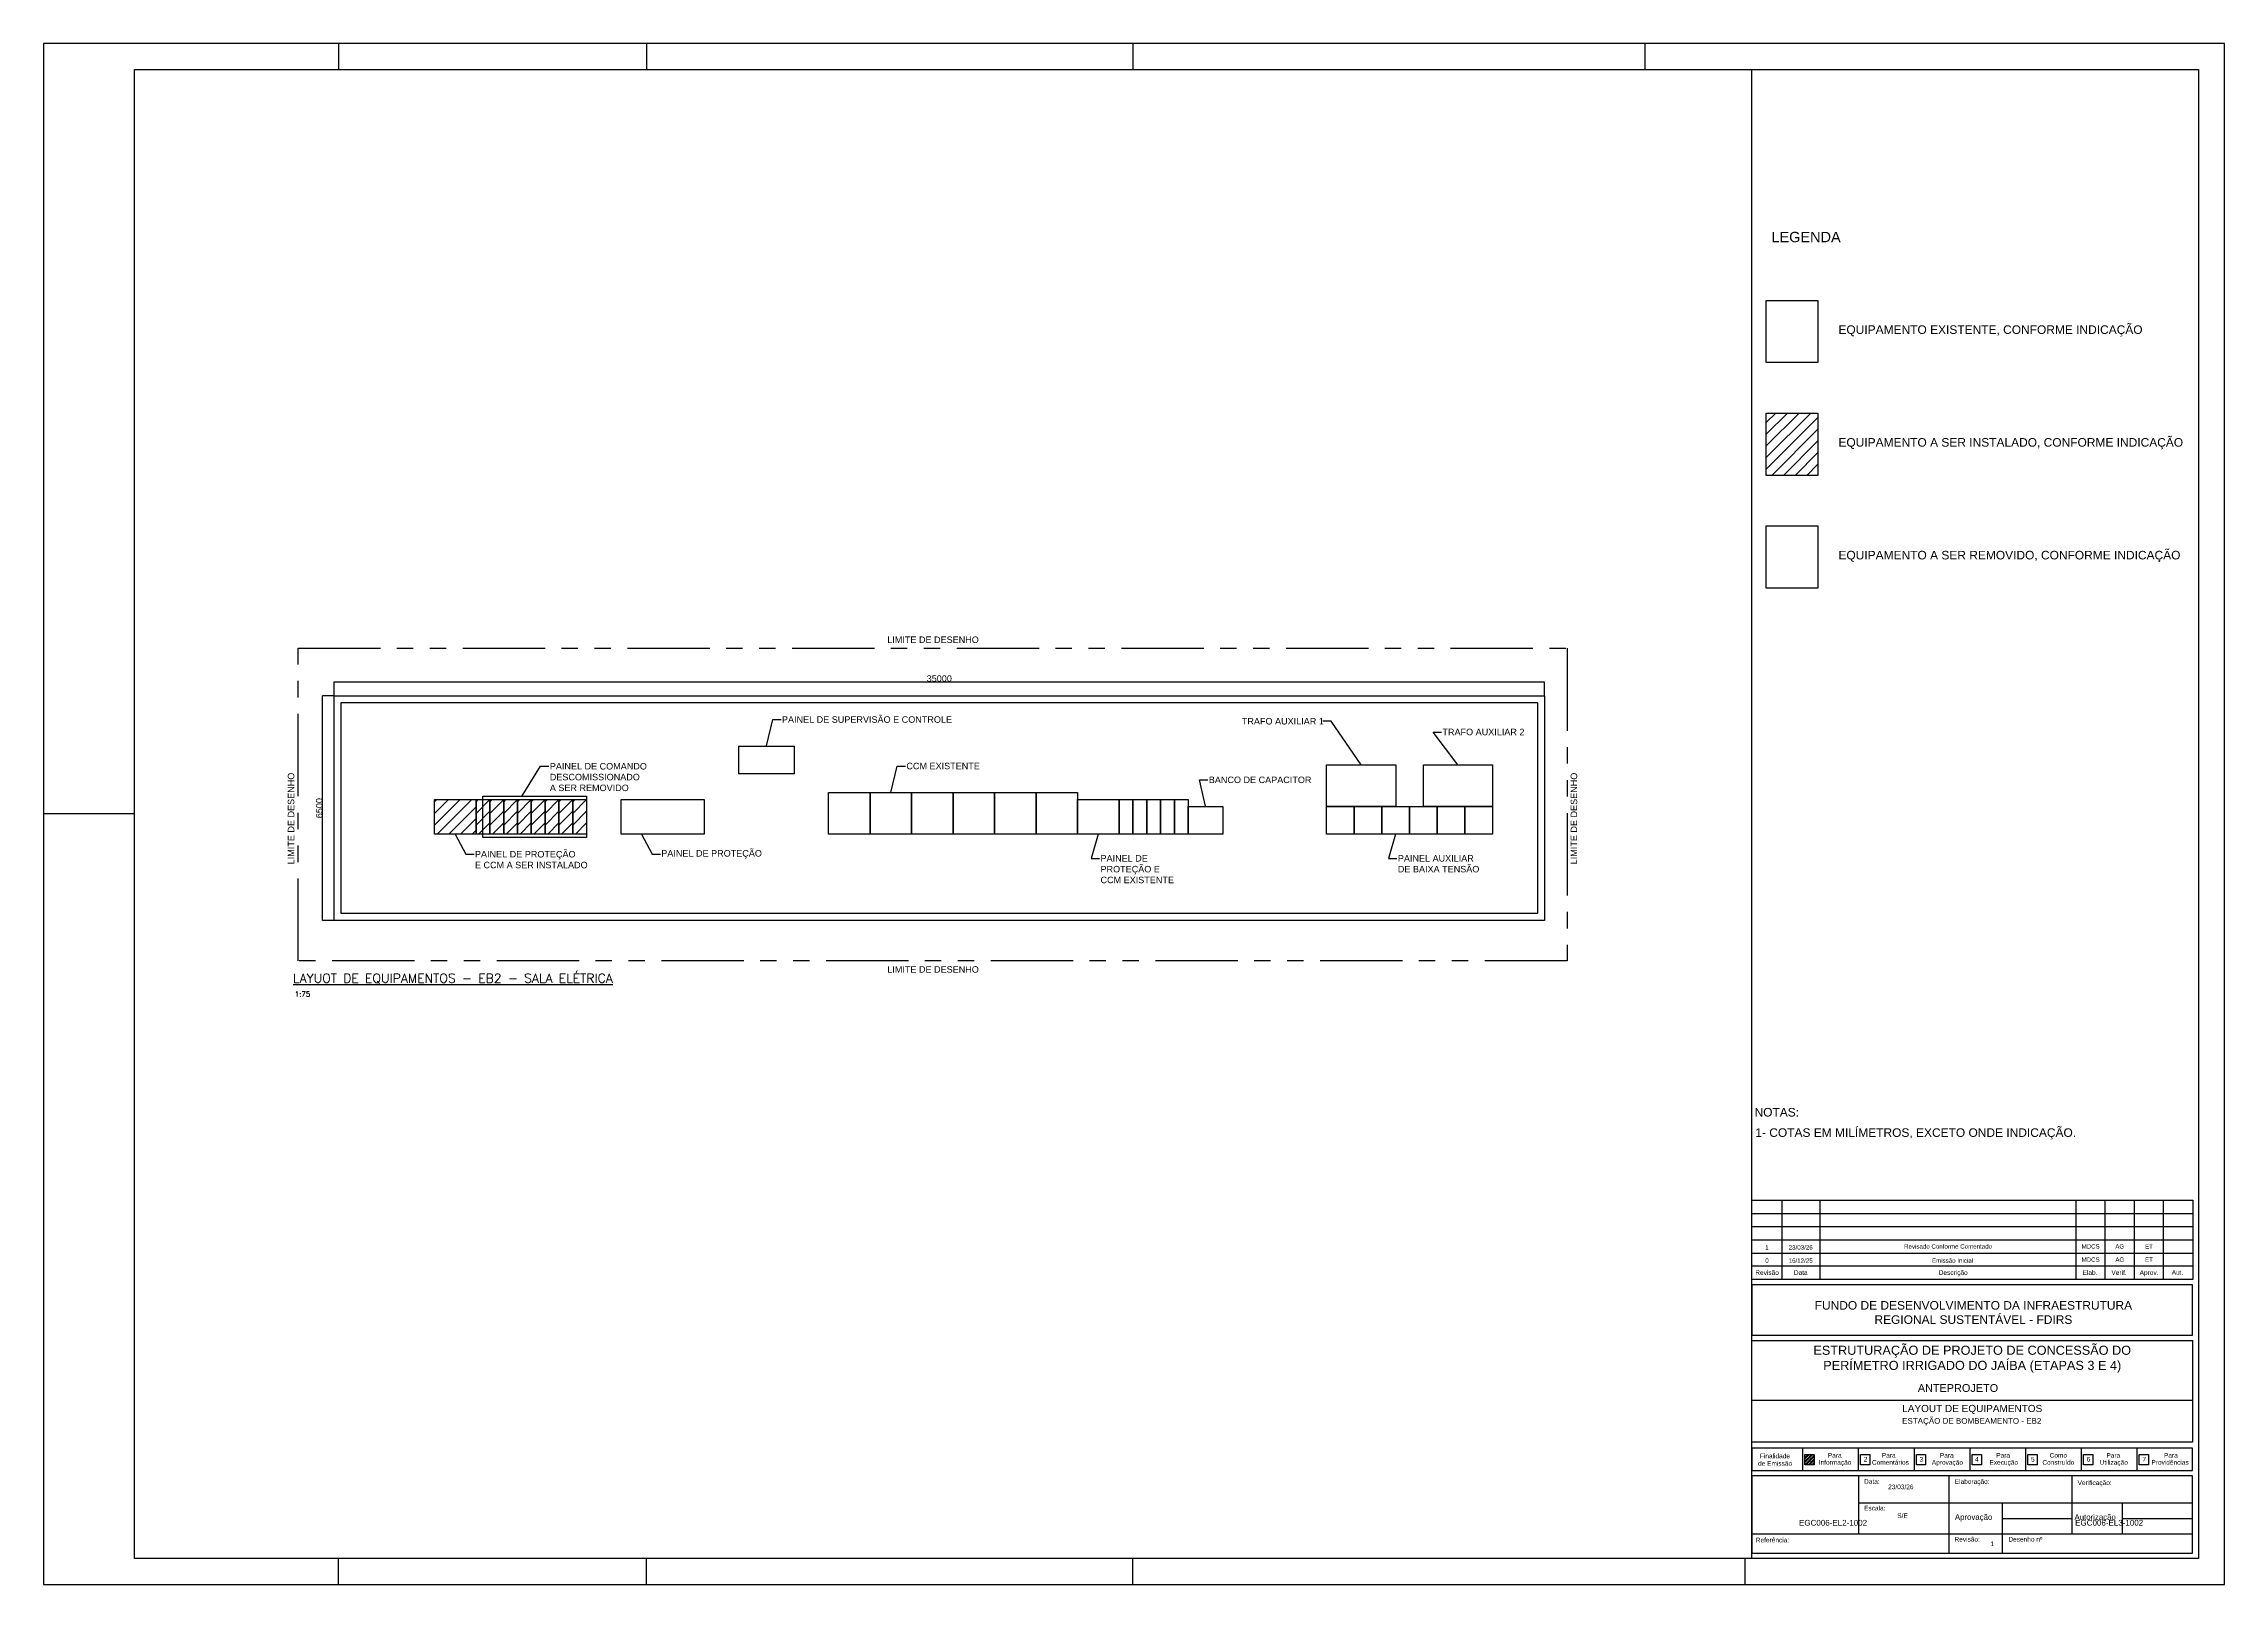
# Paper-space layout 'FL.1' of a CAD drawing. Header units: millimetres. Extents: x 0 to 841, y 0 to 594.
# The model-space entities are those that its viewports show. They can reach past a viewport. Long polylines and large blocks are cut down to what shows.
import ezdxf
from ezdxf import colors
from ezdxf.entities.mleader import LeaderData, LeaderLine
from ezdxf.enums import TextEntityAlignment as Align
from ezdxf.math import Vec2, Vec3

# ---------------------------------------------------------------- set-up
doc = ezdxf.new("R2010")
doc.units = ezdxf.units.MM
doc.linetypes.add('PHANTOM', pattern=[63.5, 31.75, -6.35, 6.35, -6.35, 6.35, -6.35])
doc.layers.add('A-FORMATO', color=7, linetype='Continuous')
doc.styles.add('ARIAL', font='arial.ttf', dxfattribs={"height": 50})
doc.styles.add('RomanS 1.0', font='ROMANS.shx')
doc.styles.get("Standard").update_dxf_attribs({"font": 'arial.ttf'})
doc.dimstyles.new('ISO-25', dxfattribs={"dimtxt": 2.5, "dimasz": 2.5, "dimexe": 1.25, "dimexo": 0.625, "dimtad": 1, "dimtxsty": 'Standard', "dimcen": 2.5, "dimadec": 0, "dimazin": 0, "dimtfac": 1, "dimtmove": 0, "dimatfit": 3, "dimfxl": 1, "dimarcsym": 0})

# ---------------------------------------------------------------- blocks, each defined once
blk = doc.blocks.new('A$C866ee625')
at = {"layer": 'A-FORMATO', "color": 2, "insert": (-174.67, -72.56), "char_height": 4, "width": 135.9324, "attachment_point": 1, "style": 'ARIAL'}
blk.add_mtext('LEGENDA ', dxfattribs=at)
blk = doc.blocks.new('*D2')
at = {"color": 0, "lineweight": -2, "transparency": 16777216}
for p, q in [((10000, 8501), (10000, 8902)), ((45000, 8501), (45000, 8902))]:
    blk.add_line(p, q, dxfattribs=at)
at = {"color": 1, "lineweight": -2, "transparency": 16777216}
blk.add_line((10002, 8901), (44998, 8901), dxfattribs=at)
at = {"color": 1, "transparency": 16777216}
for points in [[(10002, 8901), (10002, 8900), (10000, 8901)], [(44998, 8901), (44998, 8900), (45000, 8901)]]:
    blk.add_solid(points, dxfattribs=at)
at = {"layer": 'Defpoints', "color": 0, "transparency": 16777216}
for p in [(45000, 8901), (10000, 8500), (45000, 8500)]:
    blk.add_point(p, dxfattribs=at)
at = {"color": 0, "transparency": 16777216, "insert": (27500, 8997), "char_height": 187.5, "attachment_point": 5}
blk.add_mtext('35000', dxfattribs=at)
blk = doc.blocks.new('*D7')
at = {"color": 0, "lineweight": -2, "transparency": 16777216}
for p, q in [((9999, 8500), (9663, 8500)), ((9999, 2000), (9663, 2000))]:
    blk.add_line(p, q, dxfattribs=at)
at = {"color": 1, "lineweight": -2, "transparency": 16777216}
blk.add_line((9664, 2002), (9664, 8497), dxfattribs=at)
at = {"color": 1, "transparency": 16777216}
for points in [[(9664, 8497), (9665, 8497), (9664, 8500)], [(9664, 2002), (9665, 2002), (9664, 2000)]]:
    blk.add_solid(points, dxfattribs=at)
at = {"layer": 'Defpoints', "color": 0, "transparency": 16777216}
for p in [(9664, 8500), (10000, 8500), (10000, 2000)]:
    blk.add_point(p, dxfattribs=at)
at = {"color": 0, "transparency": 16777216, "insert": (9568, 5250), "char_height": 187.5, "attachment_point": 5, "rotation": 90}
blk.add_mtext('6500', dxfattribs=at)

msp = doc.modelspace()

# ---------------------------------------------------------------- hatches: boundary and pattern name
h = msp.add_hatch()
h.set_pattern_fill('ANSI31', color=252, scale=75)
h.set_pattern_definition([(45, (-13194.28, 219.37), (-168.3798, 168.3798), [])])
h.paths.add_polyline_path([(12900, 5500), (14100, 5500), (14100, 4500), (12900, 4500)])
h = msp.add_hatch()
h.set_pattern_fill('ANSI31', color=252, scale=75)
h.set_pattern_definition([(45, (-11994.28, 219.37), (-168.3798, 168.3798), [])])
h.paths.add_polyline_path([(14100, 5500), (14500, 5500), (14500, 4500), (14100, 4500)])
h = msp.add_hatch()
h.set_pattern_fill('ANSI31', color=252, scale=75)
h.set_pattern_definition([(45, (-11594.28, 219.37), (-168.3798, 168.3798), [])])
h.paths.add_polyline_path([(14500, 5500), (14900, 5500), (14900, 4500), (14500, 4500)])
h = msp.add_hatch()
h.set_pattern_fill('ANSI31', color=252, scale=75)
h.set_pattern_definition([(45, (-11194.28, 219.37), (-168.3798, 168.3798), [])])
h.paths.add_polyline_path([(14900, 5500), (15300, 5500), (15300, 4500), (14900, 4500)])
h = msp.add_hatch()
h.set_pattern_fill('ANSI31', color=252, scale=75)
h.set_pattern_definition([(45, (-10794.28, 219.37), (-168.3798, 168.3798), [])])
h.paths.add_polyline_path([(15300, 5500), (15700, 5500), (15700, 4500), (15300, 4500)])
h = msp.add_hatch()
h.set_pattern_fill('ANSI31', color=252, scale=75)
h.set_pattern_definition([(45, (-10394.28, 219.37), (-168.3798, 168.3798), [])])
h.paths.add_polyline_path([(15700, 5500), (16100, 5500), (16100, 4500), (15700, 4500)])
h = msp.add_hatch()
h.set_pattern_fill('ANSI31', color=252, scale=75)
h.set_pattern_definition([(45, (-9994.28, 219.37), (-168.3798, 168.3798), [])])
h.paths.add_polyline_path([(16100, 5500), (16500, 5500), (16500, 4500), (16100, 4500)])
h = msp.add_hatch()
h.set_pattern_fill('ANSI31', color=252, scale=75)
h.set_pattern_definition([(45, (-9594.28, 219.37), (-168.3798, 168.3798), [])])
h.paths.add_polyline_path([(16500, 5500), (16900, 5500), (16900, 4500), (16500, 4500)])
h = msp.add_hatch()
h.set_pattern_fill('ANSI31', color=252, scale=75)
h.set_pattern_definition([(45, (-9194.28, 219.37), (-168.3798, 168.3798), [])])
h.paths.add_polyline_path([(16900, 5500), (17300, 5500), (17300, 4500), (16900, 4500)])

# ---------------------------------------------------------------- linework, layer by layer
at = {"color": 253, "linetype": 'ByBlock', "lineweight": -2}
msp.add_line((15968.704, 6459.593), (16209.41, 6459.593), dxfattribs=at)
for points in [[(10000, 8500), (45000, 8500), (45000, 2000), (10000, 2000)], [(10200, 8300), (44800, 8300), (44800, 2200), (10200, 2200)]]:
    msp.add_lwpolyline(points, close=True)
at = {"color": 3}
for points in [[(21700, 7044.078), (23300, 7044.078), (23300, 6244.078), (21700, 6244.078)], [(40700, 6500), (40700, 5300), (38700, 5300), (38700, 6500)], [(43500, 6500), (43500, 5300), (41500, 5300), (41500, 6500)], [(24300, 5700), (25500, 5700), (25500, 4500), (24300, 4500)], [(25500, 5700), (26700, 5700), (26700, 4500), (25500, 4500)], [(26700, 5700), (27900, 5700), (27900, 4500), (26700, 4500)], [(27900, 5700), (29100, 5700), (29100, 4500), (27900, 4500)], [(29100, 5700), (30300, 5700), (30300, 4500), (29100, 4500)], [(30300, 5700), (31500, 5700), (31500, 4500), (30300, 4500)], [(12900, 5500), (14100, 5500), (14100, 4500), (12900, 4500)], [(14500, 5500), (14500, 4500), (14100, 4500), (14100, 5500)], [(14900, 5500), (14900, 4500), (14500, 4500), (14500, 5500)], [(15300, 5500), (15300, 4500), (14900, 4500), (14900, 5500)], [(15700, 5500), (15700, 4500), (15300, 4500), (15300, 5500)], [(16100, 5500), (16100, 4500), (15700, 4500), (15700, 5500)], [(16500, 5500), (16500, 4500), (16100, 4500), (16100, 5500)], [(16900, 5500), (16900, 4500), (16500, 4500), (16500, 5500)], [(17300, 5500), (17300, 4500), (16900, 4500), (16900, 5500)], [(18300, 5500), (20700, 5500), (20700, 4500), (18300, 4500)], [(31500, 5500), (32700, 5500), (32700, 4500), (31500, 4500)], [(33100, 5500), (33100, 4500), (32700, 4500), (32700, 5500)], [(33500, 5500), (33500, 4500), (33100, 4500), (33100, 5500)], [(33900, 5500), (33900, 4500), (33500, 4500), (33500, 5500)], [(34300, 5500), (34300, 4500), (33900, 4500), (33900, 5500)], [(34700, 5500), (34700, 4500), (34300, 4500), (34300, 5500)], [(34700, 5300), (35700, 5300), (35700, 4500), (34700, 4500)], [(38700, 5300), (39500, 5300), (39500, 4500), (38700, 4500)], [(39500, 5300), (40300, 5300), (40300, 4500), (39500, 4500)], [(40300, 5300), (41100, 5300), (41100, 4500), (40300, 4500)], [(41100, 5300), (41900, 5300), (41900, 4500), (41100, 4500)], [(41900, 5300), (42700, 5300), (42700, 4500), (41900, 4500)], [(42700, 5300), (43500, 5300), (43500, 4500), (42700, 4500)]]:
    msp.add_lwpolyline(points, close=True, dxfattribs=at)
at = {"color": 253, "linetype": 'ByBlock', "lineweight": -2}
msp.add_lwpolyline([(15436.606, 5603.397), (15968.704, 6459.593)], dxfattribs=at)
at = {"color": 253}
msp.add_lwpolyline([(14300, 5600), (17300, 5600), (17300, 4400), (14300, 4400)], close=True, dxfattribs=at)
msp.add_solid([(15437.173, 5603.045), (15434.495, 5600), (15436.04, 5603.749)], dxfattribs=at)

# ---------------------------------------------------------------- texts
at = {"color": 253, "insert": (16234.41, 6554.941), "char_height": 187.5, "attachment_point": 1}
msp.add_mtext('PAINEL DE COMANDO \\PDESCOMISSIONADO \\PA SER REMOVIDO', dxfattribs=at)

# ---------------------------------------------------------------- dimensions: what is measured, and where the dimension line sits
at = {"color": 1}
dim = msp.add_linear_dim(base=(45000, 8900.866), p1=(10000, 8500), p2=(45000, 8500), dimstyle='ISO-25', override={"dimtxt": 187.5, "dimclrd": 1}, dxfattribs=at)
dim.commit()
dim.dimension.update_dxf_attribs({"geometry": '*D2', "text_midpoint": (27500, 8900.866), "dimtype": 160})
dim = msp.add_linear_dim(base=(9664.27, 8500), p1=(10000, 2000), p2=(10000, 8500), angle=90, dimstyle='ISO-25', override={"dimtxt": 187.5, "dimclrd": 1}, dxfattribs=at)
dim.commit()
dim.dimension.update_dxf_attribs({"geometry": '*D7', "text_midpoint": (9664.27, 5250), "dimtype": 160})

# ---------------------------------------------------------------- leaders
at = {"color": 2}
ml = msp.add_multileader_mtext('Standard', dxfattribs=at)
ml.set_content('PAINEL DE SUPERVISÃO E CONTROLE', color=2)
ml.set_leader_properties()
ml.build(insert=Vec2(0, 0))
ctx = ml.context
ctx.base_point, ctx.char_height, ctx.landing_gap_size, ctx.plane_origin = Vec3(22923.343, 7810.283), 187.5, 25, Vec3(22033.217, 5328.073)
notes = []
notes.append((ctx, [(1, (1, 1, 0), (22682.637, 7810.283), (1, 0), 240.706, [(0, [(22500, 7044.078)], 0, [])])]))
ctx.mtext.insert, ctx.mtext.width, ctx.mtext.flow_direction = Vec3(22948.343, 7905.632), 7150.42815, 5
ml = msp.add_multileader_mtext('Standard', dxfattribs=at)
ml.set_content('TRAFO AUXILIAR 1', color=2)
ml.set_leader_properties()
ml.build(insert=Vec2(0, 0))
ctx = ml.context
ctx.base_point, ctx.char_height, ctx.landing_gap_size, ctx.plane_origin = Vec3(36225.215, 7761.361), 187.5, 25, Vec3(39233.217, 4783.996)
notes.append((ctx, [(0, (1, 1, 0), (38834.219, 7761.361), (-1, 0), 240.706, [(0, [(39700, 6500)], 0, [])])]))
ctx.mtext.insert, ctx.mtext.width, ctx.mtext.flow_direction = Vec3(36250.215, 7856.71), 7150.42815, 5
ml = msp.add_multileader_mtext('Standard', dxfattribs=at)
ml.set_content('TRAFO AUXILIAR 2', color=2)
ml.set_leader_properties()
ml.build(insert=Vec2(0, 0))
ctx = ml.context
ctx.base_point, ctx.char_height, ctx.landing_gap_size, ctx.plane_origin = Vec3(42027.659, 7450.472), 187.5, 25, Vec3(42033.217, 4783.996)
notes.append((ctx, [(1, (1, 1, 0), (41786.953, 7450.472), (1, 0), 240.706, [(0, [(42500, 6500)], 0, [])])]))
ctx.mtext.insert, ctx.mtext.width, ctx.mtext.flow_direction = Vec3(42052.659, 7545.821), 7150.42815, 5
ml = msp.add_multileader_mtext('Standard', dxfattribs=at)
ml.set_content('CCM EXISTENTE', color=2)
ml.set_leader_properties()
ml.build(insert=Vec2(0, 0))
ctx = ml.context
ctx.base_point, ctx.char_height, ctx.landing_gap_size, ctx.plane_origin = Vec3(26523.343, 6466.205), 187.5, 25, Vec3(25633.217, 3983.996)
notes.append((ctx, [(1, (1, 1, 0), (26282.637, 6466.205), (1, 0), 240.706, [(0, [(26100, 5700)], 0, [])])]))
ctx.mtext.insert, ctx.mtext.width, ctx.mtext.flow_direction = Vec3(26548.343, 6561.554), 2304.9659, 5
ml = msp.add_multileader_mtext('Standard', dxfattribs=at)
ml.set_content('BANCO DE CAPACITOR', color=2)
ml.set_leader_properties()
ml.build(insert=Vec2(0, 0))
ctx = ml.context
ctx.base_point, ctx.char_height, ctx.landing_gap_size, ctx.plane_origin = Vec3(35269.529, 6066.205), 187.5, 25, Vec3(34733.217, 3583.996)
notes.append((ctx, [(1, (1, 1, 0), (35028.823, 6066.205), (1, 0), 240.706, [(0, [(35200, 5300)], 0, [])])]))
ctx.mtext.insert, ctx.mtext.width, ctx.mtext.flow_direction = Vec3(35294.529, 6161.554), 7150.42815, 5
ml = msp.add_multileader_mtext('Standard', dxfattribs=at)
ml.set_content('PAINEL DE PROTEÇÃO  \\PE CCM A SER INSTALADO', color=2)
ml.set_leader_properties()
ml.build(insert=Vec2(0, 0))
ctx = ml.context
ctx.base_point, ctx.char_height, ctx.landing_gap_size, ctx.plane_origin = Vec3(14043.964, 3916.354), 187.5, 25, Vec3(13153.838, 1434.144)
notes.append((ctx, [(1, (1, 1, 0), (13803.258, 3916.354), (1, 0), 240.706, [(0, [(13500, 4500)], 0, [])])]))
ctx.mtext.insert, ctx.mtext.flow_direction = Vec3(14068.964, 4011.702), 5
ml = msp.add_multileader_mtext('Standard', dxfattribs=at)
ml.set_content('PAINEL DE PROTEÇÃO', color=2)
ml.set_leader_properties()
ml.build(insert=Vec2(0, 0))
ctx = ml.context
ctx.base_point, ctx.char_height, ctx.landing_gap_size, ctx.plane_origin = Vec3(19433.366, 3916.354), 187.5, 25, Vec3(18543.241, 1434.144)
notes.append((ctx, [(1, (1, 1, 0), (19192.66, 3916.354), (1, 0), 240.706, [(0, [(18889.402, 4500)], 0, [])])]))
ctx.mtext.insert, ctx.mtext.flow_direction = Vec3(19458.366, 4037.026), 5
ml = msp.add_multileader_mtext('Standard', dxfattribs=at)
ml.set_content('PAINEL DE PROTEÇÃO E CCM EXISTENTE', color=2)
ml.set_leader_properties()
ml.build(insert=Vec2(0, 0))
ctx = ml.context
ctx.base_point, ctx.char_height, ctx.landing_gap_size, ctx.plane_origin = Vec3(32137.707, 3797.126), 187.5, 25, Vec3(31247.581, 1314.917)
notes.append((ctx, [(1, (1, 1, 0), (31897.001, 3797.126), (1, 0), 240.706, [(0, [(32100, 4500)], 0, [])])]))
ctx.mtext.insert, ctx.mtext.width, ctx.mtext.flow_direction = Vec3(32162.707, 3892.475), 2304.9659, 5
ml = msp.add_multileader_mtext('Standard', dxfattribs=at)
ml.set_content('PAINEL AUXILIAR DE BAIXA TENSÃO', color=2)
ml.set_leader_properties()
ml.build(insert=Vec2(0, 0))
ctx = ml.context
ctx.base_point, ctx.char_height, ctx.landing_gap_size, ctx.plane_origin = Vec3(40737.707, 3797.126), 187.5, 25, Vec3(39847.581, 1314.917)
notes.append((ctx, [(1, (1, 1, 0), (40497.001, 3797.126), (1, 0), 240.706, [(0, [(40700, 4500)], 0, [])])]))
ctx.mtext.insert, ctx.mtext.width, ctx.mtext.flow_direction = Vec3(40762.707, 3892.475), 2549.4612, 5
for ctx, leaders in notes:
    for number, flags, end, landing, length, lines in leaders:
        leader = LeaderData()
        leader.index, (leader.has_last_leader_line, leader.has_dogleg_vector, leader.attachment_direction) = number, flags
        leader.last_leader_point, leader.dogleg_vector, leader.dogleg_length = Vec3(end), Vec3(landing), length
        for number, points, colour, breaks in lines:
            line = LeaderLine()
            line.index, line.vertices, line.color, line.breaks = number, Vec3.list(points), colors.encode_raw_color(colour), breaks
            leader.lines.append(line)
        ctx.leaders.append(leader)

psp = doc.layouts.new('FL.1')

# ---------------------------------------------------------------- hatches: boundary and pattern name
h = psp.add_hatch()
h.set_pattern_fill('ANSI31', color=252)
h.set_pattern_definition([(45, (318.352, 375.8198), (-2.245064, 2.245064), [])])
h.paths.add_polyline_path([(664.35, 451.56), (684.28, 451.56), (684.28, 427.56), (664.28, 427.56)])
at = {"layer": 'A-FORMATO'}
h = psp.add_hatch(dxfattribs=at)
h.set_pattern_fill('ANSI32', color=256, scale=0.1)
h.paths.add_polyline_path([(679.24, 50.13), (682.82, 50.13), (682.82, 46.13), (679.24, 46.13)])

# ---------------------------------------------------------------- linework, layer by layer
for points in [[(664.28, 495.03), (684.28, 495.03), (684.28, 471.03), (664.28, 471.03)], [(664.28, 451.56), (684.28, 451.56), (684.28, 427.56), (664.28, 427.56)]]:
    psp.add_lwpolyline(points, close=True)
at = {"color": 253}
psp.add_lwpolyline([(664.28, 408.09), (684.28, 408.09), (684.28, 384.09), (664.28, 384.09)], close=True, dxfattribs=at)
at = {"color": 6, "linetype": 'PHANTOM'}
psp.add_lwpolyline([(98.12, 360.87), (587.49, 360.87), (587.49, 240.36), (98.12, 240.36)], close=True, dxfattribs=at)
at = {"layer": 'A-FORMATO', "color": 1}
for p, q in [((113.75, 594), (113.75, 584)), ((232.5, 594), (232.5, 584)), ((420, 594), (420, 584)), ((617.5, 594), (617.5, 584)), ((658.76, 10), (658.76, 584)), ((35, 297), (0, 297)), ((658.81, 143.03), (828.79, 143.03)), ((670.41, 117.56), (670.41, 148.12)), ((685.1, 117.56), (685.1, 148.12)), ((783.79, 117.56), (783.79, 148.12)), ((795.04, 117.56), (795.04, 148.12)), ((806.29, 117.56), (806.29, 148.12)), ((817.54, 117.56), (817.54, 148.12)), ((658.81, 137.94), (828.79, 137.94)), ((658.81, 132.84), (828.79, 132.84)), ((658.81, 127.75), (828.79, 127.75)), ((828.79, 122.66), (658.81, 122.66)), ((678.34, 52.56), (678.34, 43.93)), ((699.83, 52.56), (699.83, 43.93)), ((721.32, 52.56), (721.32, 43.93)), ((742.8, 52.56), (742.8, 43.93)), ((764.29, 52.56), (764.29, 43.93)), ((785.78, 52.56), (785.78, 43.93)), ((807.27, 52.56), (807.27, 43.93)), ((699.86, 41.87), (699.86, 19.49)), ((734.82, 12.07), (734.82, 41.87)), ((782.15, 41.87), (782.15, 19.49)), ((699.86, 31.4), (828.76, 31.4)), ((755.28, 31.4), (755.28, 12.07)), ((755.28, 25.45), (782.15, 25.45)), ((801.77, 19.49), (801.77, 31.4)), ((801.77, 25.45), (828.76, 25.45)), ((113.75, 0.01), (113.75, 10.01)), ((232.5, 0), (232.5, 10)), ((420, 0), (420, 10)), ((656, 10), (656, 0))]:
    psp.add_line(p, q, dxfattribs=at)
at = {"layer": 'A-FORMATO', "color": 2}
psp.add_line((658.76, 71.04), (828.76, 71.04), dxfattribs=at)
at = {"layer": 'A-FORMATO', "color": 1}
psp.add_lwpolyline([(841, 0), (841, 594), (0, 594), (0, 0)], close=True, dxfattribs=at)
at = {"layer": 'A-FORMATO', "color": 5}
psp.add_lwpolyline([(35, 10), (35, 584), (831, 584), (831, 10), (35, 10)], dxfattribs=at)
at = {"layer": 'A-FORMATO', "color": 4}
for points in [[(828.79, 148.12), (828.79, 117.56), (658.81, 117.56), (658.81, 148.12)], [(658.76, 96.13), (828.76, 96.13), (828.76, 115.48), (658.76, 115.48)], [(658.76, 54.87), (658.76, 94.04), (828.76, 94.04), (828.76, 54.87)], [(658.76, 43.93), (828.76, 43.93), (828.76, 52.56), (658.76, 52.56)], [(658.76, 12.07), (828.76, 12.07), (828.76, 41.87), (658.76, 41.87)]]:
    psp.add_lwpolyline(points, close=True, dxfattribs=at)
at = {"layer": 'A-FORMATO'}
for points in [[(679.24, 50.13), (682.82, 50.13), (682.82, 46.13), (679.24, 46.13)], [(700.72, 50.13), (704.31, 50.13), (704.31, 46.13), (700.72, 46.13)], [(722.21, 50.13), (725.79, 50.13), (725.79, 46.13), (722.21, 46.13)], [(743.7, 50.13), (747.28, 50.13), (747.28, 46.13), (743.7, 46.13)], [(765.19, 50.13), (768.77, 50.13), (768.77, 46.13), (765.19, 46.13)], [(786.68, 50.13), (790.26, 50.13), (790.26, 46.13), (786.68, 46.13)], [(808.16, 50.13), (811.75, 50.13), (811.75, 46.13), (808.16, 46.13)]]:
    psp.add_lwpolyline(points, close=True, dxfattribs=at)
at = {"layer": 'A-FORMATO', "color": 2}
psp.add_lwpolyline([(658.76, 19.49), (828.76, 19.49)], dxfattribs=at)

# ---------------------------------------------------------------- block references
psp.add_blockref('A$C866ee625', (841, 594))

# ---------------------------------------------------------------- texts
at = {"color": 3, "ltscale": 3, "style": 'RomanS 1.0'}
psp.add_text('1:75', height=2, dxfattribs=at).set_placement((96.82, 226.59))
at = {"color": 2, "char_height": 2.5, "attachment_point": 5}
for insert in [(343, 364.17), (343, 237.06)]:
    psp.add_mtext('LIMITE DE DESENHO', dxfattribs=dict(at, insert=insert))
at = {"color": 2, "char_height": 2.5, "attachment_point": 5, "rotation": 90}
for insert in [(95.43, 295.27), (590.17, 295.27)]:
    psp.add_mtext('LIMITE DE DESENHO', dxfattribs=dict(at, insert=insert))
at = {"color": 3, "ltscale": 3, "insert": (96.21, 235.44), "char_height": 3.5, "attachment_point": 1, "style": 'RomanS 1.0'}
psp.add_mtext_dynamic_manual_height_columns('{\\LLAYUOT DE EQUIPAMENTOS - EB2 - SALA ELÉTRICA}', width=146.3249, gutter_width=571, heights=[0], dxfattribs=at)
at = {"layer": 'A-FORMATO', "style": 'ARIAL'}
for s, p in [('1', (663.95, 129.06)), ('23/03/26', (672.99, 129.06)), ('0', (663.95, 123.97)), ('16/12/25', (672.99, 123.97)), ('Emissão Inicial', (728.25, 123.97))]:
    psp.add_text(s, height=1.7, dxfattribs=at).set_placement(p)
for s, p in [('Revisado Conforme Comentado', (734.44, 130.3)), ('MDCS', (789.41, 130.3)), ('AG', (800.66, 130.3)), ('ET', (811.91, 130.3)), ('MDCS', (789.41, 125.2)), ('AG', (800.66, 125.2)), ('ET', (811.91, 125.2))]:
    psp.add_text(s, height=1.7, dxfattribs=at).set_placement(p, align=Align.MIDDLE_CENTER)
at = {"layer": 'A-FORMATO', "color": 7, "style": 'ARIAL'}
for s, height, p in [('Revisão', 1.8, (660.1, 119.31)), ('Data', 1.8, (674.96, 119.31)), ('Descrição', 1.8, (730.84, 119.31)), ('Elab.', 1.8, (786.32, 119.31)), ('Verif.', 1.8, (797.44, 119.31)), ('Aprov.', 1.8, (808.32, 119.31)), ('Aut.', 1.8, (820.7, 119.42)), ('Finalidade ', 1.8, (661.87, 48.61)), ('Para', 1.8, (688.08, 48.83)), ('Para', 1.8, (708.92, 48.83)), ('Para', 1.8, (731.3, 48.83)), ('Para', 1.8, (753.02, 48.83)), ('Como', 1.8, (773.63, 48.83)), ('Para', 1.8, (795.51, 48.83)), ('Para', 1.8, (817.72, 48.83)), ('de Emissão', 1.8, (661.15, 45.73)), ('1', 1.8, (680.53, 47.32)), ('Informação', 1.8, (684.58, 46.13)), ('2', 1.8, (701.94, 47.32)), ('Comentários', 1.8, (705.08, 46.13)), ('3', 1.8, (723.43, 47.32)), ('Aprovação', 1.8, (728.17, 46.13)), ('4', 1.8, (744.85, 47.32)), ('Execução', 1.8, (750.4, 46.13)), ('5', 1.8, (766.44, 47.32)), ('Construído', 1.8, (770.82, 46.13)), ('6', 1.8, (787.9, 47.32)), ('Utilização', 1.8, (792.89, 46.13)), ('7', 1.8, (809.38, 47.32)), ('Providências', 1.8, (812.85, 46.13)), ('Data:', 1.8, (702.05, 38.77)), ('23/03/26', 1.8, (711.33, 36.69)), ('Elaboração:', 1.8, (737.02, 38.75)), ('Verificação:', 1.8, (784.4, 38.28)), ('Escala:', 1.8, (702.05, 28.51)), ('S/E', 1.8, (714.85, 25.57)), ('Aprovação', 2.16, (737.08, 24.88)), ('Autorização', 2.16, (783.19, 24.87)), ('Referência:  ', 1.8, (660.3, 16.19)), ('Revisão:', 1.8, (736.92, 16.5)), ('Desenho nº', 1.8, (757.72, 16.49)), ('1', 1.8, (750.81, 14.74))]:
    psp.add_text(s, height=height, dxfattribs=at).set_placement(p)
at = {"layer": 'A-FORMATO', "style": 'ARIAL'}
for s, insert, char_height, width, attachment_point in [('EQUIPAMENTO EXISTENTE, CONFORME INDICAÇÃO', (692.16, 483.23), 3.3, 135.9324, 4), ('EQUIPAMENTO A SER INSTALADO, CONFORME INDICAÇÃO', (692.16, 439.76), 3.3, 135.9324, 4), ('EQUIPAMENTO A SER REMOVIDO, CONFORME INDICAÇÃO', (692.16, 396.29), 3.3, 135.9324, 4), ('NOTAS:', (668.39, 182), 3.3, 135.9324, 5), ('1- COTAS EM MILÍMETROS, EXCETO ONDE INDICAÇÃO.', (660.11, 175.82), 3.3, 171.9705, 1), ('FUNDO DE DESENVOLVIMENTO DA INFRAESTRUTURA REGIONAL SUSTENTÁVEL - FDIRS', (744.21, 104.8), 3.3, 135.9324, 5), ('ESTRUTURAÇÃO DE PROJETO DE CONCESSÃO DO PERÍMETRO IRRIGADO DO JAÍBA (ETAPAS 3 E 4)', (743.76, 92.01), 3.5, 140.8887, 2), ('\\pxqc;ANTEPROJETO', (738.27, 75.68), 3, 23.8671, 5), ('{\\H0.1624x;LAYOUT DE EQUIPAMENTOS}', (743.76, 69.19), 17.0049, 104.1662, 2), ('{\\H0.1624x;ESTAÇÃO DE BOMBEAMENTO - EB2}', (743.57, 64.12), 13.6039, 112.9534, 2), ('{\\H0.1624x; EGC006-EL2-1002}', (690.09, 24.86), 13.6039, 24.813, 2), ('{\\H0.1624x; EGC006-EL3-1002}', (796.57, 24.86), 13.6039, 24.813, 2)]:
    psp.add_mtext(s, dxfattribs=dict(at, insert=insert, char_height=char_height, width=width, attachment_point=attachment_point))

# ---------------------------------------------------------------- viewports
at = {"layer": '0'}
psp.add_viewport(center=(420.5, 297), size=(841, 594), view_center_point=(33131.25, 5080.485), view_height=44550.00008, dxfattribs=at)

doc.saveas('drawing.dxf')
